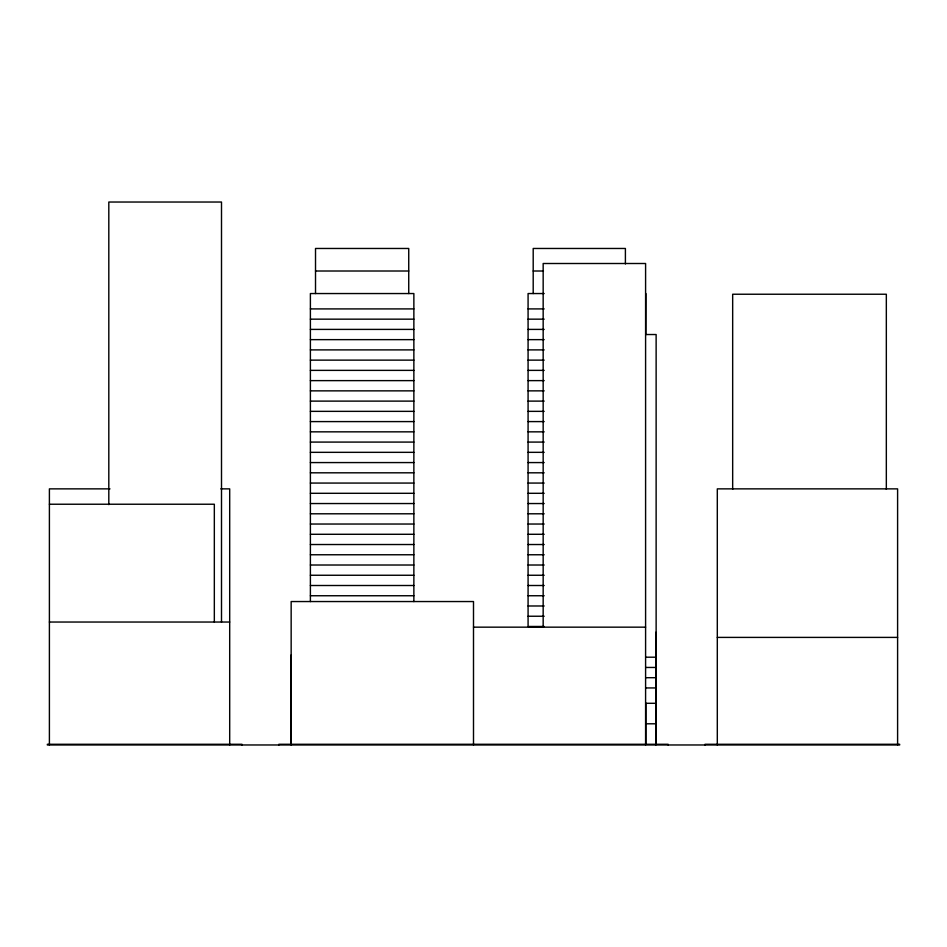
<?xml version="1.0" encoding="UTF-8"?>
<svg xmlns="http://www.w3.org/2000/svg" width="947" height="947" viewBox="0 0 947 947"><rect width="100%" height="100%" fill="white"/><g stroke="black" fill="none" stroke-linecap="round" stroke-linejoin="round"><path stroke-width="1.42" d="M315.517 271.008L408.737 271.008M533.197 271.008L543.448 271.008M544.182 293.546L528.083 293.546L528.083 626.476L544.182 626.476M310.391 308.911L413.863 308.911M528.083 308.911L544.182 308.911M310.391 319.163L413.863 319.163M528.083 319.163L544.182 319.163M310.391 329.402L413.863 329.402M528.083 329.402L544.182 329.402M310.391 339.642L413.863 339.642M528.083 339.642L544.182 339.642M310.391 349.893L413.863 349.893M528.083 349.893L544.182 349.893M310.391 360.132L413.863 360.132M528.083 360.132L544.182 360.132M310.391 370.372L413.863 370.372M528.083 370.372L544.182 370.372M310.391 380.623L413.863 380.623M528.083 380.623L544.182 380.623M310.391 390.862L413.863 390.862M528.083 390.862L544.182 390.862M310.391 401.114L413.863 401.114M528.083 401.114L544.182 401.114M310.391 411.353L413.863 411.353M528.083 411.353L544.182 411.353M310.391 421.593L413.863 421.593M528.083 421.593L544.182 421.593M310.391 431.844L413.863 431.844M528.083 431.844L544.182 431.844M310.391 442.083L413.863 442.083M528.083 442.083L544.182 442.083M310.391 452.335L413.863 452.335M528.083 452.335L544.182 452.335M310.391 462.574L413.863 462.574M528.083 462.574L544.182 462.574M310.391 472.813L413.863 472.813M528.083 472.813L544.182 472.813M310.391 483.065L413.863 483.065M528.083 483.065L544.182 483.065M109.994 488.865L49.398 488.865L49.398 744.969M220.829 488.865L229.695 488.865L229.695 744.969M310.391 493.304L413.863 493.304M528.083 493.304L544.182 493.304M310.391 503.544L413.863 503.544M528.083 503.544L544.182 503.544M49.398 504.23L214.33 504.23L214.33 622.037M310.391 513.795L413.863 513.795M528.083 513.795L544.182 513.795M310.391 524.034L413.863 524.034M528.083 524.034L544.182 524.034M310.391 534.286L413.863 534.286M528.083 534.286L544.182 534.286M310.391 544.525L413.863 544.525M528.083 544.525L544.182 544.525M310.391 554.764L413.863 554.764M528.083 554.764L544.182 554.764M310.391 565.016L413.863 565.016M528.083 565.016L544.182 565.016M310.391 575.255L413.863 575.255M528.083 575.255L544.182 575.255M310.391 585.506L413.863 585.506M528.083 585.506L544.182 585.506M310.391 595.746L413.863 595.746M528.083 595.746L544.182 595.746M528.083 605.985L544.182 605.985M528.083 616.237L544.182 616.237M49.398 622.037L229.695 622.037M473.5 627.163L645.594 627.163M717.305 637.402L897.602 637.402M645.807 657.206L656.129 657.206M645.807 667.457L656.129 667.457M645.807 677.697L656.129 677.697M645.807 687.936L656.129 687.936M645.795 703.301L656.129 703.301M645.795 723.792L656.129 723.792M897.602 744.969L897.602 488.865L717.305 488.865L717.305 744.969M886.333 489.362L886.333 294.233L732.67 294.233L732.67 489.362M705.018 744.969L705.018 744.283L899.65 744.283L899.65 744.969L47.35 744.969L47.35 744.283L241.982 744.283L241.982 744.969M668.132 744.969L668.132 744.283L278.868 744.283L278.868 744.969M656.129 744.283L656.129 334.528L645.818 334.528L645.89 293.546M655.845 632.276L655.845 744.969M645.89 703.301L645.89 744.283M645.594 744.969L645.594 263.503L543.164 263.503L543.164 627.163M625.399 263.964L625.399 248.469L533.197 248.469L533.197 293.546M473.5 744.969L473.5 601.546L291.155 601.546L291.155 744.969M413.863 601.594L413.863 293.546L310.391 293.546L310.391 601.594M408.737 293.546L408.737 248.469L315.517 248.469L315.517 293.546M290.93 655.158L290.93 744.283M221.503 622.179L221.503 202.031L108.81 202.031L108.81 504.644"/></g></svg>
